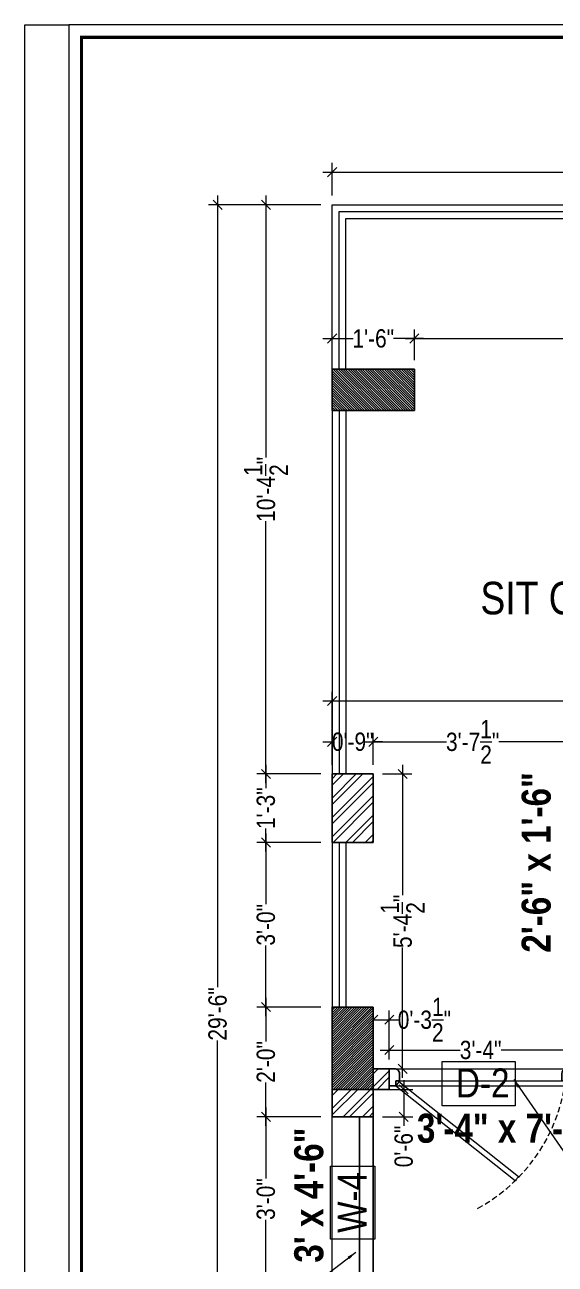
# Model space of a CAD drawing. Header units: millimetres. Extents: x 3067 to 3748, y 1385 to 1863.
# Drawn here: x 3067.3 to 3183.4, y 1592.3 to 1863.4 of the extents above; entities that cross this region are included whole.
import ezdxf

# ---------------------------------------------------------------- set-up
doc = ezdxf.new("R2010")
doc.units = ezdxf.units.MM
doc.linetypes.add('DASHED2', pattern=[0.375, 0.25, -0.125])
for name, color, linetype, lineweight in [('COLUMNS', 3, 'Continuous', 25), ('dimensions', 251, 'Continuous', 13), ('HATCH', 8, 'Continuous', 5), ('TEXT', 38, 'Continuous', 15), ('Title Sheet', 7, 'Continuous', 9), ('WALLS', 7, 'Continuous', 25)]:
    doc.layers.add(name, color=color, linetype=linetype, lineweight=lineweight)
doc.layers.add('doors', color=251, linetype='Continuous')
doc.styles.add('Swiss-LT', font='swissc.ttf')
doc.dimstyles.new('INNER', dxfattribs={"dimtxt": 4, "dimasz": 2, "dimexe": 2, "dimexo": 2, "dimgap": 0, "dimtad": 0, "dimzin": 1, "dimdsep": 46, "dimlunit": 4, "dimtxsty": 'Swiss-LT', "dimblk": 'OBLIQUE', "dimcen": 0.125, "dimdle": 2, "dimclrd": 256, "dimclre": 256, "dimclrt": 7, "dimadec": 0, "dimazin": 0, "dimtfac": 1, "dimtofl": 0, "dimtmove": 0, "dimatfit": 3, "dimfxl": 12, "dimfxlon": 1, "dimtolj": 1, "dimtzin": 0, "dimlwd": -1, "dimlwe": -1, "dimarcsym": 0})

# ---------------------------------------------------------------- blocks, each defined once
blk = doc.blocks.new('_Oblique')
at = {"color": 0, "linetype": 'ByBlock', "lineweight": -2}
blk.add_line((-0.5, -0.5), (0.5, 0.5), dxfattribs=at)
blk = doc.blocks.new('*D144')
at = {"layer": 'Defpoints', "color": 0, "ltscale": 20, "transparency": 16777216}
for p in [(3120.08, 1624.52), (3134.57, 1624.52), (3134.57, 1588.52)]:
    blk.add_point(p, dxfattribs=at)
at = {"layer": 'dimensions', "ltscale": 20, "transparency": 16777216}
for p, q in [((3132.08, 1624.52), (3118.08, 1624.52)), ((3120.08, 1626.52), (3120.08, 1611.04)), ((3120.08, 1586.52), (3120.08, 1602.01)), ((3132.08, 1588.52), (3118.08, 1588.52))]:
    blk.add_line(p, q, dxfattribs=at)
at = {"layer": 'dimensions', "ltscale": 20, "transparency": 16777216, "xscale": 2, "yscale": 2, "zscale": 2}
for p, rotation in [((3120.08, 1624.52), 90), ((3120.08, 1588.52), 270)]:
    blk.add_blockref('_Oblique', p, dxfattribs=dict(at, rotation=rotation))
at = {"layer": 'dimensions', "color": 7, "ltscale": 20, "transparency": 16777216, "insert": (3120.08, 1606.52), "char_height": 4, "attachment_point": 5, "rotation": 90, "style": 'Swiss-LT'}
blk.add_mtext('\\A1;3\'-0"', dxfattribs=at)
blk = doc.blocks.new('*D145')
at = {"layer": 'Defpoints', "color": 0, "ltscale": 20, "transparency": 16777216}
for p in [(3120.08, 1648.52), (3134.57, 1648.52), (3134.57, 1624.52)]:
    blk.add_point(p, dxfattribs=at)
at = {"layer": 'dimensions', "ltscale": 20, "transparency": 16777216}
for p, q in [((3132.08, 1648.52), (3118.08, 1648.52)), ((3120.08, 1650.52), (3120.08, 1641.02)), ((3120.08, 1622.52), (3120.08, 1632.03)), ((3132.08, 1624.52), (3118.08, 1624.52))]:
    blk.add_line(p, q, dxfattribs=at)
at = {"layer": 'dimensions', "ltscale": 20, "transparency": 16777216, "xscale": 2, "yscale": 2, "zscale": 2}
for p, rotation in [((3120.08, 1648.52), 90), ((3120.08, 1624.52), 270)]:
    blk.add_blockref('_Oblique', p, dxfattribs=dict(at, rotation=rotation))
at = {"layer": 'dimensions', "color": 7, "ltscale": 20, "transparency": 16777216, "insert": (3120.08, 1636.52), "char_height": 4, "attachment_point": 5, "rotation": 90, "style": 'Swiss-LT'}
blk.add_mtext('\\A1;2\'-0"', dxfattribs=at)
blk = doc.blocks.new('*D146')
at = {"layer": 'Defpoints', "color": 0, "ltscale": 20, "transparency": 16777216}
for p in [(3120.08, 1684.52), (3134.57, 1684.52), (3134.57, 1648.52)]:
    blk.add_point(p, dxfattribs=at)
at = {"layer": 'dimensions', "ltscale": 20, "transparency": 16777216}
for p, q in [((3120.08, 1686.52), (3120.08, 1671.04)), ((3132.08, 1684.52), (3118.08, 1684.52)), ((3120.08, 1646.52), (3120.08, 1662.01)), ((3132.08, 1648.52), (3118.08, 1648.52))]:
    blk.add_line(p, q, dxfattribs=at)
at = {"layer": 'dimensions', "ltscale": 20, "transparency": 16777216, "xscale": 2, "yscale": 2, "zscale": 2}
for p, rotation in [((3120.08, 1684.52), 90), ((3120.08, 1648.52), 270)]:
    blk.add_blockref('_Oblique', p, dxfattribs=dict(at, rotation=rotation))
at = {"layer": 'dimensions', "color": 7, "ltscale": 20, "transparency": 16777216, "insert": (3120.08, 1666.52), "char_height": 4, "attachment_point": 5, "rotation": 90, "style": 'Swiss-LT'}
blk.add_mtext('\\A1;3\'-0"', dxfattribs=at)
blk = doc.blocks.new('*D147')
at = {"layer": 'Defpoints', "color": 0, "ltscale": 20, "transparency": 16777216}
for p in [(3120.08, 1699.52), (3134.57, 1699.52), (3134.57, 1684.52)]:
    blk.add_point(p, dxfattribs=at)
at = {"layer": 'dimensions', "ltscale": 20, "transparency": 16777216}
for p, q in [((3120.08, 1701.52), (3120.08, 1696.44)), ((3132.08, 1699.52), (3118.08, 1699.52)), ((3120.08, 1682.52), (3120.08, 1687.6)), ((3132.08, 1684.52), (3118.08, 1684.52))]:
    blk.add_line(p, q, dxfattribs=at)
at = {"layer": 'dimensions', "ltscale": 20, "transparency": 16777216, "xscale": 2, "yscale": 2, "zscale": 2}
for p, rotation in [((3120.08, 1699.52), 90), ((3120.08, 1684.52), 270)]:
    blk.add_blockref('_Oblique', p, dxfattribs=dict(at, rotation=rotation))
at = {"layer": 'dimensions', "color": 7, "ltscale": 20, "transparency": 16777216, "insert": (3120.08, 1692.02), "char_height": 4, "attachment_point": 5, "rotation": 90, "style": 'Swiss-LT'}
blk.add_mtext('\\A1;1\'-3"', dxfattribs=at)
blk = doc.blocks.new('*D148')
at = {"layer": 'Defpoints', "color": 0, "ltscale": 20, "transparency": 16777216}
for p in [(3120.08, 1824.02), (3134.57, 1824.02), (3134.57, 1699.52)]:
    blk.add_point(p, dxfattribs=at)
at = {"layer": 'dimensions', "ltscale": 20, "transparency": 16777216}
for p, q in [((3120.08, 1826.02), (3120.08, 1768.71)), ((3132.08, 1824.02), (3118.08, 1824.02)), ((3120.08, 1697.52), (3120.08, 1754.84)), ((3132.08, 1699.52), (3118.08, 1699.52))]:
    blk.add_line(p, q, dxfattribs=at)
at = {"layer": 'dimensions', "ltscale": 20, "transparency": 16777216, "xscale": 2, "yscale": 2, "zscale": 2}
for p, rotation in [((3120.08, 1824.02), 90), ((3120.08, 1699.52), 270)]:
    blk.add_blockref('_Oblique', p, dxfattribs=dict(at, rotation=rotation))
at = {"layer": 'dimensions', "color": 7, "ltscale": 20, "transparency": 16777216, "insert": (3120.08, 1761.77), "char_height": 4, "attachment_point": 5, "rotation": 90, "style": 'Swiss-LT'}
blk.add_mtext('\\A1;10\'-4{\\H1x;\\S1/2;}"', dxfattribs=at)
blk = doc.blocks.new('*D149')
at = {"layer": 'Defpoints', "color": 0, "ltscale": 20, "transparency": 16777216}
for p in [(3134.57, 1794.76), (3134.57, 1788.02), (3152.57, 1788.02)]:
    blk.add_point(p, dxfattribs=at)
at = {"layer": 'dimensions', "ltscale": 20, "transparency": 16777216}
for p, q in [((3134.57, 1790.02), (3134.57, 1796.76)), ((3152.57, 1790.02), (3152.57, 1796.76)), ((3132.57, 1794.76), (3139.15, 1794.76)), ((3154.57, 1794.76), (3147.99, 1794.76))]:
    blk.add_line(p, q, dxfattribs=at)
at = {"layer": 'dimensions', "ltscale": 20, "transparency": 16777216, "xscale": 2, "yscale": 2, "zscale": 2, "rotation": 180}
blk.add_blockref('_Oblique', (3134.57, 1794.76), dxfattribs=at)
at = {"layer": 'dimensions', "ltscale": 20, "transparency": 16777216, "xscale": 2, "yscale": 2, "zscale": 2}
blk.add_blockref('_Oblique', (3152.57, 1794.76), dxfattribs=at)
at = {"layer": 'dimensions', "color": 7, "ltscale": 20, "transparency": 16777216, "insert": (3143.57, 1794.76), "char_height": 4, "attachment_point": 5, "style": 'Swiss-LT'}
blk.add_mtext('\\A1;1\'-6"', dxfattribs=at)
blk = doc.blocks.new('*D150')
at = {"layer": 'Defpoints', "color": 0, "ltscale": 20, "transparency": 16777216}
for p in [(3239.57, 1794.76), (3152.57, 1788.02), (3239.57, 1788.02)]:
    blk.add_point(p, dxfattribs=at)
at = {"layer": 'dimensions', "ltscale": 20, "transparency": 16777216}
for p, q in [((3152.57, 1790.02), (3152.57, 1796.76)), ((3239.57, 1790.02), (3239.57, 1796.76)), ((3150.57, 1794.76), (3191.57, 1794.76)), ((3241.57, 1794.76), (3200.57, 1794.76))]:
    blk.add_line(p, q, dxfattribs=at)
at = {"layer": 'dimensions', "ltscale": 20, "transparency": 16777216, "xscale": 2, "yscale": 2, "zscale": 2, "rotation": 180}
blk.add_blockref('_Oblique', (3152.57, 1794.76), dxfattribs=at)
at = {"layer": 'dimensions', "ltscale": 20, "transparency": 16777216, "xscale": 2, "yscale": 2, "zscale": 2}
blk.add_blockref('_Oblique', (3239.57, 1794.76), dxfattribs=at)
at = {"layer": 'dimensions', "color": 7, "ltscale": 20, "transparency": 16777216, "insert": (3196.07, 1794.76), "char_height": 4, "attachment_point": 5, "style": 'Swiss-LT'}
blk.add_mtext('\\A1;7\'-3"', dxfattribs=at)
blk = doc.blocks.new('*D228')
at = {"layer": 'Defpoints', "color": 0, "ltscale": 20, "transparency": 16777216}
for p in [(3143.57, 1630.52), (3143.57, 1624.52), (3150.24, 1624.52)]:
    blk.add_point(p, dxfattribs=at)
at = {"layer": 'dimensions', "ltscale": 20, "transparency": 16777216}
for p, q in [((3150.24, 1632.52), (3150.24, 1624.52)), ((3145.57, 1630.52), (3152.24, 1630.52)), ((3145.57, 1624.52), (3152.24, 1624.52)), ((3150.24, 1624.52), (3150.24, 1622.52))]:
    blk.add_line(p, q, dxfattribs=at)
at = {"layer": 'dimensions', "ltscale": 20, "transparency": 16777216, "xscale": 2, "yscale": 2, "zscale": 2}
for p, rotation in [((3150.24, 1630.52), 90), ((3150.24, 1624.52), 270)]:
    blk.add_blockref('_Oblique', p, dxfattribs=dict(at, rotation=rotation))
at = {"layer": 'dimensions', "color": 7, "ltscale": 20, "transparency": 16777216, "insert": (3150.24, 1618.03), "char_height": 4, "attachment_point": 5, "rotation": 90, "style": 'Swiss-LT'}
blk.add_mtext('\\A1;0\'-6"', dxfattribs=at)
blk = doc.blocks.new('*D229')
at = {"layer": 'Defpoints', "color": 0, "ltscale": 20, "transparency": 16777216}
for p in [(3143.57, 1645.76), (3143.57, 1635.02), (3147.07, 1635.02)]:
    blk.add_point(p, dxfattribs=at)
at = {"layer": 'dimensions', "ltscale": 20, "transparency": 16777216}
for p, q in [((3143.57, 1637.02), (3143.57, 1647.76)), ((3143.57, 1645.76), (3149.07, 1645.76)), ((3147.07, 1637.02), (3147.07, 1647.76)), ((3147.07, 1645.76), (3149.07, 1645.76))]:
    blk.add_line(p, q, dxfattribs=at)
at = {"layer": 'dimensions', "ltscale": 20, "transparency": 16777216, "xscale": 2, "yscale": 2, "zscale": 2, "rotation": 180}
blk.add_blockref('_Oblique', (3143.57, 1645.76), dxfattribs=at)
at = {"layer": 'dimensions', "ltscale": 20, "transparency": 16777216, "xscale": 2, "yscale": 2, "zscale": 2}
blk.add_blockref('_Oblique', (3147.07, 1645.76), dxfattribs=at)
at = {"layer": 'dimensions', "color": 7, "ltscale": 20, "transparency": 16777216, "insert": (3154.76, 1645.76), "char_height": 4, "attachment_point": 5, "style": 'Swiss-LT'}
blk.add_mtext('\\A1;0\'-3{\\H1x;\\S1/2;}"', dxfattribs=at)
blk = doc.blocks.new('*D230')
at = {"layer": 'Defpoints', "color": 0, "ltscale": 20, "transparency": 16777216}
for p in [(3147.07, 1639.12), (3147.07, 1635.02), (3187.07, 1635.02)]:
    blk.add_point(p, dxfattribs=at)
at = {"layer": 'dimensions', "ltscale": 20, "transparency": 16777216}
for p, q in [((3147.07, 1637.02), (3147.07, 1641.12)), ((3187.07, 1637.02), (3187.07, 1641.12)), ((3145.07, 1639.12), (3162.56, 1639.12)), ((3189.07, 1639.12), (3171.59, 1639.12))]:
    blk.add_line(p, q, dxfattribs=at)
at = {"layer": 'dimensions', "ltscale": 20, "transparency": 16777216, "xscale": 2, "yscale": 2, "zscale": 2, "rotation": 180}
blk.add_blockref('_Oblique', (3147.07, 1639.12), dxfattribs=at)
at = {"layer": 'dimensions', "ltscale": 20, "transparency": 16777216, "xscale": 2, "yscale": 2, "zscale": 2}
blk.add_blockref('_Oblique', (3187.07, 1639.12), dxfattribs=at)
at = {"layer": 'dimensions', "color": 7, "ltscale": 20, "transparency": 16777216, "insert": (3167.07, 1639.12), "char_height": 4, "attachment_point": 5, "style": 'Swiss-LT'}
blk.add_mtext('\\A1;3\'-4"', dxfattribs=at)
blk = doc.blocks.new('*D250')
at = {"layer": 'Defpoints', "color": 0, "ltscale": 20, "transparency": 16777216}
for p in [(3143.57, 1706.54), (3143.57, 1699.52), (3187.07, 1699.52)]:
    blk.add_point(p, dxfattribs=at)
at = {"layer": 'dimensions', "ltscale": 20, "transparency": 16777216}
for p, q in [((3143.57, 1701.52), (3143.57, 1708.54)), ((3187.07, 1701.52), (3187.07, 1708.54)), ((3141.57, 1706.54), (3159.62, 1706.54)), ((3189.07, 1706.54), (3171.03, 1706.54))]:
    blk.add_line(p, q, dxfattribs=at)
at = {"layer": 'dimensions', "ltscale": 20, "transparency": 16777216, "xscale": 2, "yscale": 2, "zscale": 2, "rotation": 180}
blk.add_blockref('_Oblique', (3143.57, 1706.54), dxfattribs=at)
at = {"layer": 'dimensions', "ltscale": 20, "transparency": 16777216, "xscale": 2, "yscale": 2, "zscale": 2}
blk.add_blockref('_Oblique', (3187.07, 1706.54), dxfattribs=at)
at = {"layer": 'dimensions', "color": 7, "ltscale": 20, "transparency": 16777216, "insert": (3165.32, 1706.54), "char_height": 4, "attachment_point": 5, "style": 'Swiss-LT'}
blk.add_mtext('\\A1;3\'-7{\\H1x;\\S1/2;}"', dxfattribs=at)
blk = doc.blocks.new('*D251')
at = {"layer": 'Defpoints', "color": 0, "ltscale": 20, "transparency": 16777216}
for p in [(3134.57, 1706.54), (3134.57, 1699.52), (3143.57, 1699.52)]:
    blk.add_point(p, dxfattribs=at)
at = {"layer": 'dimensions', "ltscale": 20, "transparency": 16777216}
for p, q in [((3134.57, 1701.52), (3134.57, 1708.54)), ((3143.57, 1701.52), (3143.57, 1708.54)), ((3132.57, 1706.54), (3134.58, 1706.54)), ((3145.57, 1706.54), (3143.57, 1706.54))]:
    blk.add_line(p, q, dxfattribs=at)
at = {"layer": 'dimensions', "ltscale": 20, "transparency": 16777216, "xscale": 2, "yscale": 2, "zscale": 2, "rotation": 180}
blk.add_blockref('_Oblique', (3134.57, 1706.54), dxfattribs=at)
at = {"layer": 'dimensions', "ltscale": 20, "transparency": 16777216, "xscale": 2, "yscale": 2, "zscale": 2}
blk.add_blockref('_Oblique', (3143.57, 1706.54), dxfattribs=at)
at = {"layer": 'dimensions', "color": 7, "ltscale": 20, "transparency": 16777216, "insert": (3139.07, 1706.54), "char_height": 4, "attachment_point": 5, "style": 'Swiss-LT'}
blk.add_mtext('\\A1;0\'-9"', dxfattribs=at)
blk = doc.blocks.new('*D252')
at = {"layer": 'Defpoints', "color": 0, "ltscale": 20, "transparency": 16777216}
for p in [(3143.57, 1699.52), (3150, 1699.52), (3143.57, 1635.02)]:
    blk.add_point(p, dxfattribs=at)
at = {"layer": 'dimensions', "ltscale": 20, "transparency": 16777216}
for p, q in [((3150, 1701.52), (3150, 1672.97)), ((3145.57, 1699.52), (3152, 1699.52)), ((3150, 1633.02), (3150, 1661.58)), ((3145.57, 1635.02), (3152, 1635.02))]:
    blk.add_line(p, q, dxfattribs=at)
at = {"layer": 'dimensions', "ltscale": 20, "transparency": 16777216, "xscale": 2, "yscale": 2, "zscale": 2}
for p, rotation in [((3150, 1699.52), 90), ((3150, 1635.02), 270)]:
    blk.add_blockref('_Oblique', p, dxfattribs=dict(at, rotation=rotation))
at = {"layer": 'dimensions', "color": 7, "ltscale": 20, "transparency": 16777216, "insert": (3150, 1667.27), "char_height": 4, "attachment_point": 5, "rotation": 90, "style": 'Swiss-LT'}
blk.add_mtext('\\A1;5\'-4{\\H1x;\\S1/2;}"', dxfattribs=at)
blk = doc.blocks.new('*D267')
at = {"layer": 'Defpoints', "color": 0, "ltscale": 20, "transparency": 16777216}
for p in [(3709.32, 1831.16), (3134.57, 1824.02), (3709.32, 1824.02)]:
    blk.add_point(p, dxfattribs=at)
at = {"layer": 'dimensions', "ltscale": 20, "transparency": 16777216}
for p, q in [((3134.57, 1826.02), (3134.57, 1833.16)), ((3709.32, 1826.02), (3709.32, 1833.16)), ((3132.57, 1831.16), (3413.52, 1831.16)), ((3711.32, 1831.16), (3430.38, 1831.16))]:
    blk.add_line(p, q, dxfattribs=at)
at = {"layer": 'dimensions', "ltscale": 20, "transparency": 16777216, "xscale": 2, "yscale": 2, "zscale": 2, "rotation": 180}
blk.add_blockref('_Oblique', (3134.57, 1831.16), dxfattribs=at)
at = {"layer": 'dimensions', "ltscale": 20, "transparency": 16777216, "xscale": 2, "yscale": 2, "zscale": 2}
blk.add_blockref('_Oblique', (3709.32, 1831.16), dxfattribs=at)
at = {"layer": 'dimensions', "color": 7, "ltscale": 20, "transparency": 16777216, "insert": (3421.95, 1831.16), "char_height": 4, "attachment_point": 5, "style": 'Swiss-LT'}
blk.add_mtext('\\A1;47\'-10{\\H1x;\\S3/4;}"', dxfattribs=at)
blk = doc.blocks.new('*D271')
at = {"layer": 'Defpoints', "color": 0, "ltscale": 20, "transparency": 16777216}
for p in [(3134.57, 1715.48), (3134.57, 1699.52), (3263.57, 1699.52)]:
    blk.add_point(p, dxfattribs=at)
at = {"layer": 'dimensions', "ltscale": 20, "transparency": 16777216}
for p, q in [((3134.57, 1703.48), (3134.57, 1717.48)), ((3263.57, 1703.48), (3263.57, 1717.48)), ((3132.57, 1715.48), (3193.33, 1715.48)), ((3265.57, 1715.48), (3204.82, 1715.48))]:
    blk.add_line(p, q, dxfattribs=at)
at = {"layer": 'dimensions', "ltscale": 20, "transparency": 16777216, "xscale": 2, "yscale": 2, "zscale": 2, "rotation": 180}
blk.add_blockref('_Oblique', (3134.57, 1715.48), dxfattribs=at)
at = {"layer": 'dimensions', "ltscale": 20, "transparency": 16777216, "xscale": 2, "yscale": 2, "zscale": 2}
blk.add_blockref('_Oblique', (3263.57, 1715.48), dxfattribs=at)
at = {"layer": 'dimensions', "color": 7, "ltscale": 20, "transparency": 16777216, "insert": (3199.07, 1715.48), "char_height": 4, "attachment_point": 5, "style": 'Swiss-LT'}
blk.add_mtext('\\A1;10\'-9"', dxfattribs=at)
blk = doc.blocks.new('A$C58046971')
at = {"layer": 'doors', "lineweight": 0}
for p, q in [((0, 0), (40, 0)), ((2.22, -2.63), (37.78, -2.63)), ((1.42, -3.75), (38.58, -3.75))]:
    blk.add_line(p, q, dxfattribs=at)
at = {"layer": 'doors', "color": 134, "lineweight": -3}
for p, q in [((0, 0), (1.16, 0)), ((1.42, -2.63), (1.42, -3.75)), ((1.42, -2.63), (2.22, -2.63)), ((2.22, -1.07), (2.22, -2.63)), ((37.78, -1.07), (37.78, -2.63)), ((38.58, -2.63), (37.78, -2.63)), ((38.58, -2.63), (38.58, -3.75)), ((40, 0), (38.84, 0)), ((0, -3.75), (1.42, -3.75)), ((40, -3.75), (38.58, -3.75))]:
    blk.add_line(p, q, dxfattribs=at)
at = {"layer": 'doors', "lineweight": 0}
blk.add_lwpolyline([(1.42, -3.75), (27.58, -24.47), (28.27, -23.6), (2.12, -2.88)], close=True, dxfattribs=at)
at = {"layer": 'doors', "linetype": 'DASHED2', "lineweight": 0, "ltscale": 5}
blk.add_arc((1.51, 2.35), 37.4, 298.4596, 352.3468, dxfattribs=at)
at = {"layer": 'doors', "color": 134, "lineweight": -3}
for centre, major_axis, start_param, end_param in [((1.16, -1.07), (-0.755, 0.755), 3.926991, 5.497788), ((38.84, -1.07), (0.755, -0.755), 2.356195, 3.926991)]:
    blk.add_ellipse(centre, major_axis=major_axis, ratio=1, start_param=start_param, end_param=end_param, dxfattribs=at)
blk = doc.blocks.new('A$C38E01DC9')
at = {"layer": 'COLUMNS', "lineweight": 13, "ltscale": 20}
h = blk.add_hatch(dxfattribs=at)
h.set_pattern_fill('ANSI31', color=251, scale=3, style=0)
h.set_pattern_definition([(45, (-325034.08293, 115213.30426), (-0.26516504294, 0.26516504294), [])])
h.paths.add_polyline_path([(0, -18), (9, -18), (9, 0), (0, 0)])
at = {"layer": 'COLUMNS', "ltscale": 20}
blk.add_lwpolyline([(0, -18), (9, -18), (9, 0), (0, 0)], close=True, dxfattribs=at)
blk = doc.blocks.new('*D273')
at = {"layer": 'Defpoints', "color": 0, "ltscale": 20, "transparency": 16777216}
for p in [(3109.51, 1824.02), (3134.57, 1824.02), (3134.57, 1470.02)]:
    blk.add_point(p, dxfattribs=at)
at = {"layer": 'dimensions', "ltscale": 20, "transparency": 16777216}
for p, q in [((3109.51, 1826.02), (3109.51, 1652.84)), ((3121.51, 1824.02), (3107.51, 1824.02)), ((3109.51, 1468.02), (3109.51, 1641.21)), ((3121.51, 1470.02), (3107.51, 1470.02))]:
    blk.add_line(p, q, dxfattribs=at)
at = {"layer": 'dimensions', "ltscale": 20, "transparency": 16777216, "xscale": 2, "yscale": 2, "zscale": 2}
for p, rotation in [((3109.51, 1824.02), 90), ((3109.51, 1470.02), 270)]:
    blk.add_blockref('_Oblique', p, dxfattribs=dict(at, rotation=rotation))
at = {"layer": 'dimensions', "color": 7, "ltscale": 20, "transparency": 16777216, "insert": (3109.51, 1647.02), "char_height": 4, "attachment_point": 5, "rotation": 90, "style": 'Swiss-LT'}
blk.add_mtext('\\A1;29\'-6"', dxfattribs=at)

msp = doc.modelspace()

# ---------------------------------------------------------------- hatches: boundary and pattern name
at = {"layer": 'HATCH', "ltscale": 20}
h = msp.add_hatch(dxfattribs=at)
h.set_pattern_fill('ANSI32', color=256, scale=8, style=0)
h.set_pattern_definition([(45, (3385.3115, 1783.7515), (-2.12132, 2.12132), []), (45, (3386.7257, 1783.7515), (-2.12132, 2.12132), [])])
h.paths.add_polyline_path([(3386.574, 1788.024), (3382.074, 1788.024), (3382.074, 1779.024), (3386.574, 1779.024)])
h.paths.add_polyline_path([(3386.574, 1635.024), (3382.174, 1635.024), (3382.174, 1630.524), (3386.574, 1630.524)])
h.paths.add_polyline_path([(3578.574, 1627.524), (3569.574, 1627.524), (3569.574, 1587.024), (3578.574, 1587.024)])
h.paths.add_polyline_path([(3404.574, 1470.024), (3400.074, 1470.024), (3400.074, 1458.024), (3404.574, 1458.024)])
h.paths.add_polyline_path([(3147.074, 1635.024), (3143.574, 1635.024), (3143.574, 1630.524), (3147.074, 1630.524)])
h.paths.add_polyline_path([(3413.574, 1788.024), (3404.574, 1788.024), (3404.574, 1779.024), (3413.574, 1779.024)])
h.paths.add_polyline_path([(3548.574, 1788.024), (3453.574, 1788.024), (3453.574, 1779.024), (3548.574, 1779.024)])
h.paths.add_polyline_path([(3617.574, 1788.024), (3608.574, 1788.024), (3608.574, 1779.024), (3617.574, 1779.024)])
h.paths.add_polyline_path([(3635.574, 1779.024), (3626.574, 1779.024), (3626.574, 1767.024), (3635.574, 1767.024)])
h.paths.add_polyline_path([(3635.574, 1719.024), (3626.574, 1719.024), (3626.574, 1698.024), (3596.574, 1698.024), (3596.574, 1693.524), (3626.574, 1693.524), (3626.574, 1648.524), (3635.574, 1648.524)])
h.paths.add_polyline_path([(3626.574, 1639.524), (3578.574, 1639.524), (3578.574, 1633.524), (3626.574, 1633.524)])
h.paths.add_polyline_path([(3626.574, 1581.024), (3578.574, 1581.024), (3578.574, 1575.024), (3626.574, 1575.024)])
h.paths.add_polyline_path([(3635.574, 1594.524), (3626.574, 1594.524), (3626.574, 1587.024), (3635.574, 1587.024)])
h.paths.add_polyline_path([(3635.574, 1575.024), (3626.574, 1575.024), (3628.98, 1575.024), (3631.074, 1575.024), (3633.361, 1575.024)])
h.paths.add_polyline_path([(3635.574, 1574.42), (3631.074, 1575.024), (3626.574, 1574.156), (3626.574, 1479.024), (3635.574, 1479.024)])
h.paths.add_polyline_path([(3617.574, 1479.024), (3541.074, 1479.024), (3541.074, 1470.024), (3617.574, 1470.024)])
h.paths.add_polyline_path([(3493.074, 1488.024), (3488.574, 1488.024), (3488.574, 1458.024), (3493.074, 1458.024)])
h.paths.add_polyline_path([(3493.074, 1522.524), (3476.574, 1522.524), (3476.574, 1518.024), (3493.074, 1518.024)])
h.paths.add_polyline_path([(3416.574, 1522.524), (3404.574, 1522.524), (3404.574, 1594.524), (3317.574, 1594.524), (3317.574, 1572.024), (3322.074, 1572.024), (3322.074, 1590.024), (3400.074, 1590.024), (3400.074, 1542.024), (3358.074, 1542.024), (3358.074, 1537.524), (3400.074, 1537.524), (3400.074, 1479.024), (3404.574, 1479.024), (3404.574, 1518.024), (3416.574, 1518.024)])
h.paths.add_polyline_path([(3322.074, 1537.524), (3328.074, 1537.524), (3328.074, 1542.024), (3317.574, 1542.024), (3317.574, 1470.024), (3328.074, 1470.024), (3328.074, 1479.024), (3322.074, 1479.024)])
h.paths.add_polyline_path([(3386.574, 1479.024), (3358.074, 1479.024), (3358.074, 1470.024), (3386.574, 1470.024)])
h.paths.add_polyline_path([(3257.574, 1479.024), (3152.574, 1479.024), (3152.574, 1470.024), (3257.574, 1470.024)])
h.paths.add_polyline_path([(3143.574, 1588.524), (3134.574, 1588.524), (3134.574, 1479.024), (3143.574, 1479.024)])
h.paths.add_polyline_path([(3143.574, 1630.524), (3134.574, 1630.524), (3134.574, 1624.524), (3143.574, 1624.524)])
h.paths.add_polyline_path([(3268.074, 1711.524), (3263.574, 1711.524), (3263.574, 1699.524), (3187.074, 1699.524), (3187.074, 1695.024), (3268.074, 1695.024)])
h.paths.add_polyline_path([(3404.574, 1779.024), (3400.074, 1779.024), (3400.074, 1639.524), (3404.574, 1639.524)])
h.paths.add_polyline_path([(3143.574, 1699.524), (3134.574, 1699.524), (3134.574, 1684.524), (3143.574, 1684.524)])
h.paths.add_polyline_path([(3346.074, 1630.524), (3346.074, 1635.024), (3268.074, 1635.024), (3268.074, 1665.024), (3263.574, 1665.024), (3263.574, 1635.024), (3191.574, 1635.024), (3191.574, 1665.024), (3187.074, 1665.024), (3187.074, 1630.524)])
h.paths.add_polyline_path([(3322.074, 1779.024), (3322.074, 1788.024), (3239.574, 1788.024), (3239.574, 1779.024), (3263.574, 1779.024), (3263.574, 1771.524), (3268.074, 1771.524), (3268.074, 1779.024)])
h.paths.add_polyline_path([(3545.574, 1639.524), (3545.574, 1635.024), (3569.574, 1635.024), (3569.574, 1639.524)])

# ---------------------------------------------------------------- linework, layer by layer
at = {"layer": 'TEXT', "color": 1}
for points in [[(3158.669, 1636.635), (3174.609, 1636.635), (3174.609, 1626.943), (3158.669, 1626.943)], [(3134.23, 1597.779), (3134.23, 1613.743), (3143.922, 1613.743), (3143.922, 1597.779)]]:
    msp.add_lwpolyline(points, close=True, dxfattribs=at)
at = {"layer": 'Title Sheet', "color": 250}
msp.add_lwpolyline([(3076.972, 1384.717), (3067.305, 1384.717), (3067.305, 1863.39), (3076.972, 1863.39)], dxfattribs=at)
msp.add_lwpolyline([(3076.972, 1384.717), (3748.442, 1384.717), (3748.442, 1863.39), (3076.972, 1863.39)], close=True, dxfattribs=at)
at = {"layer": 'Title Sheet', "color": 7, "const_width": 0.706}
msp.add_lwpolyline([(3079.714, 1387.459), (3745.701, 1387.459), (3745.701, 1860.648), (3079.714, 1860.648)], close=True, dxfattribs=at)
at = {"layer": 'WALLS', "color": 251, "lineweight": 18, "ltscale": 5}
for p, q in [((3134.574, 1824.024), (3709.324, 1824.024)), ((3134.574, 1788.024), (3134.574, 1824.024)), ((3134.574, 1779.024), (3134.574, 1699.524)), ((3134.574, 1684.524), (3134.574, 1648.524)), ((3134.574, 1588.524), (3134.574, 1624.524))]:
    msp.add_line(p, q, dxfattribs=at)
at = {"layer": 'WALLS', "color": 124, "lineweight": 18}
for p, q in [((3136.074, 1822.524), (3707.824, 1822.524)), ((3136.074, 1788.024), (3136.074, 1822.524)), ((3137.574, 1821.024), (3706.324, 1821.024)), ((3137.574, 1788.024), (3137.574, 1821.024)), ((3136.074, 1779.024), (3136.074, 1699.524)), ((3137.574, 1779.024), (3137.574, 1699.524)), ((3136.074, 1684.524), (3136.074, 1648.524)), ((3137.574, 1684.524), (3137.574, 1648.524))]:
    msp.add_line(p, q, dxfattribs=at)
at = {"layer": 'WALLS', "ltscale": 20}
for p, q in [((3134.574, 1699.524), (3134.574, 1684.524)), ((3143.574, 1699.524), (3134.574, 1699.524)), ((3143.574, 1699.524), (3143.574, 1684.524)), ((3143.574, 1684.524), (3134.574, 1684.524)), ((3143.574, 1635.024), (3147.074, 1635.024)), ((3147.074, 1635.024), (3147.074, 1630.524)), ((3134.574, 1624.524), (3134.574, 1630.524)), ((3143.574, 1630.524), (3147.074, 1630.524)), ((3143.574, 1624.524), (3143.574, 1630.524)), ((3134.574, 1624.524), (3143.574, 1624.524))]:
    msp.add_line(p, q, dxfattribs=at)
at = {"layer": 'WALLS', "color": 34, "ltscale": 20}
for p, q in [((3140.574, 1588.524), (3140.574, 1624.524)), ((3143.574, 1588.524), (3143.574, 1624.524))]:
    msp.add_line(p, q, dxfattribs=at)

# ---------------------------------------------------------------- block references
at = {"layer": 'COLUMNS', "ltscale": 20}
for p, rotation in [((3134.574, 1779.024), 90), ((3143.574, 1630.524), 180)]:
    msp.add_blockref('A$C38E01DC9', p, dxfattribs=dict(at, rotation=rotation))
at = {"layer": 'doors', "ltscale": 20}
msp.add_blockref('A$C58046971', (3147.074, 1635.024), dxfattribs=at)

# ---------------------------------------------------------------- texts
at = {"layer": 'TEXT', "color": 7, "insert": (3195.371, 1737.935), "char_height": 7.128, "attachment_point": 5, "style": 'Swiss-LT'}
msp.add_mtext('\\A1;{\\C256;SIT OUT AREA}', dxfattribs=at)
at = {"layer": 'TEXT', "color": 1, "attachment_point": 5, "rotation": 90, "style": 'Swiss-LT'}
for s, insert, char_height in [('\\A1;{\\fSwis721 Cn BT|b1|i0|c0|p34;2\'-6" x 1\'-6"}', (3179.27, 1680.162), 6.35105), ('\\A1;{\\fSwis721 Cn BT|b1|i0|c0|p34;3\' x 4\'-6"}', (3129.505, 1607.383), 6.35105), ('\\A1;W-4', (3138.932, 1605.802), 6.351)]:
    msp.add_mtext(s, dxfattribs=dict(at, insert=insert, char_height=char_height))
at = {"layer": 'TEXT', "color": 1, "attachment_point": 5, "style": 'Swiss-LT'}
for s, insert, char_height in [('\\A1;D-2', (3167.532, 1631.933), 6.351), ('\\A1;{\\fSwis721 Cn BT|b1|i0|c0|p34;3\'-4" x 7\'-0"}', (3172.86, 1621.98), 6.35105)]:
    msp.add_mtext(s, dxfattribs=dict(at, insert=insert, char_height=char_height))

# ---------------------------------------------------------------- dimensions: what is measured, and where the dimension line sits
at = {"layer": 'dimensions', "ltscale": 20}
for base, p1, p2, override, picture, middle in [((3709.324, 1831.163), (3134.574, 1824.024), (3709.324, 1824.024), {"dimpost": '\\X', "dimarcsym": 2}, '*D267', (3421.949, 1831.163)), ((3134.574, 1794.757), (3152.574, 1788.024), (3134.574, 1788.024), {"dimpost": '\\X', "dimarcsym": 2}, '*D149', (3143.574, 1794.757)), ((3239.574, 1794.757), (3152.574, 1788.024), (3239.574, 1788.024), {"dimpost": '\\X', "dimtmove": 1, "dimarcsym": 2}, '*D150', (3196.074, 1794.757)), ((3134.574, 1715.483), (3263.574, 1699.524), (3134.574, 1699.524), {"dimpost": '\\X', "dimarcsym": 2}, '*D271', (3199.074, 1715.483)), ((3143.574, 1706.537), (3187.074, 1699.524), (3143.574, 1699.524), {"dimpost": '\\X', "dimtmove": 1, "dimarcsym": 2}, '*D250', (3165.324, 1706.537)), ((3134.574, 1706.537), (3143.574, 1699.524), (3134.574, 1699.524), {"dimpost": '\\X', "dimtmove": 1, "dimarcsym": 2}, '*D251', (3139.074, 1706.537)), ((3147.074, 1639.116), (3187.074, 1635.024), (3147.074, 1635.024), {"dimpost": '\\X', "dimarcsym": 2}, '*D230', (3167.074, 1639.116))]:
    dim = msp.add_linear_dim(base=base, p1=p1, p2=p2, dimstyle='INNER', override=override, dxfattribs=at)
    dim.commit()
    dim.dimension.update_dxf_attribs({"geometry": picture, "text_midpoint": middle})
for base, p1, p2, override, picture, middle in [((3109.507, 1824.024), (3134.574, 1470.024), (3134.574, 1824.024), {"dimpost": '\\X', "dimarcsym": 2}, '*D273', (3109.507, 1647.024)), ((3120.076, 1824.024), (3134.574, 1699.524), (3134.574, 1824.024), {"dimpost": '\\X', "dimtmove": 1, "dimarcsym": 2}, '*D148', (3120.076, 1761.774)), ((3120.076, 1699.524), (3134.574, 1684.524), (3134.574, 1699.524), {"dimpost": '\\X', "dimtmove": 1, "dimarcsym": 2}, '*D147', (3120.076, 1692.024)), ((3150.003, 1699.524), (3143.574, 1635.024), (3143.574, 1699.524), {"dimpost": '\\X', "dimarcsym": 2}, '*D252', (3150.003, 1667.274)), ((3120.076, 1684.524), (3134.574, 1648.524), (3134.574, 1684.524), {"dimpost": '\\X', "dimtmove": 1, "dimarcsym": 2}, '*D146', (3120.076, 1666.524)), ((3120.076, 1648.524), (3134.574, 1624.524), (3134.574, 1648.524), {"dimpost": '\\X', "dimtmove": 1, "dimarcsym": 2}, '*D145', (3120.076, 1636.524)), ((3150.238, 1624.524), (3143.574, 1630.524), (3143.574, 1624.524), {"dimpost": '\\X', "dimarcsym": 2}, '*D228', (3150.238, 1618.027)), ((3120.076, 1624.524), (3134.574, 1588.524), (3134.574, 1624.524), {"dimpost": '\\X', "dimtmove": 1, "dimarcsym": 2}, '*D144', (3120.076, 1606.524))]:
    dim = msp.add_linear_dim(base=base, p1=p1, p2=p2, angle=90, dimstyle='INNER', override=override, dxfattribs=at)
    dim.commit()
    dim.dimension.update_dxf_attribs({"geometry": picture, "text_midpoint": middle})
dim = msp.add_linear_dim(base=(3143.574, 1645.764), p1=(3147.074, 1635.024), p2=(3143.574, 1635.024), dimstyle='INNER', override={"dimpost": '\\X', "dimarcsym": 2}, dxfattribs=at)
dim.commit()
dim.dimension.update_dxf_attribs({"geometry": '*D229', "text_midpoint": (3154.761, 1645.764), "dimtype": 160})

# ---------------------------------------------------------------- leaders
for points in [[(3174.312, 1632.679), (3187.251, 1614.041), (3202.034, 1614.041)], [(3139.736, 1594.868), (3122.367, 1581.54), (3110.214, 1581.54)]]:
    msp.add_leader(points, dimstyle='INNER', override={"dimgap": 0, "dimtad": 0, "dimarcsym": 2}, dxfattribs=at)

doc.saveas('drawing.dxf')
